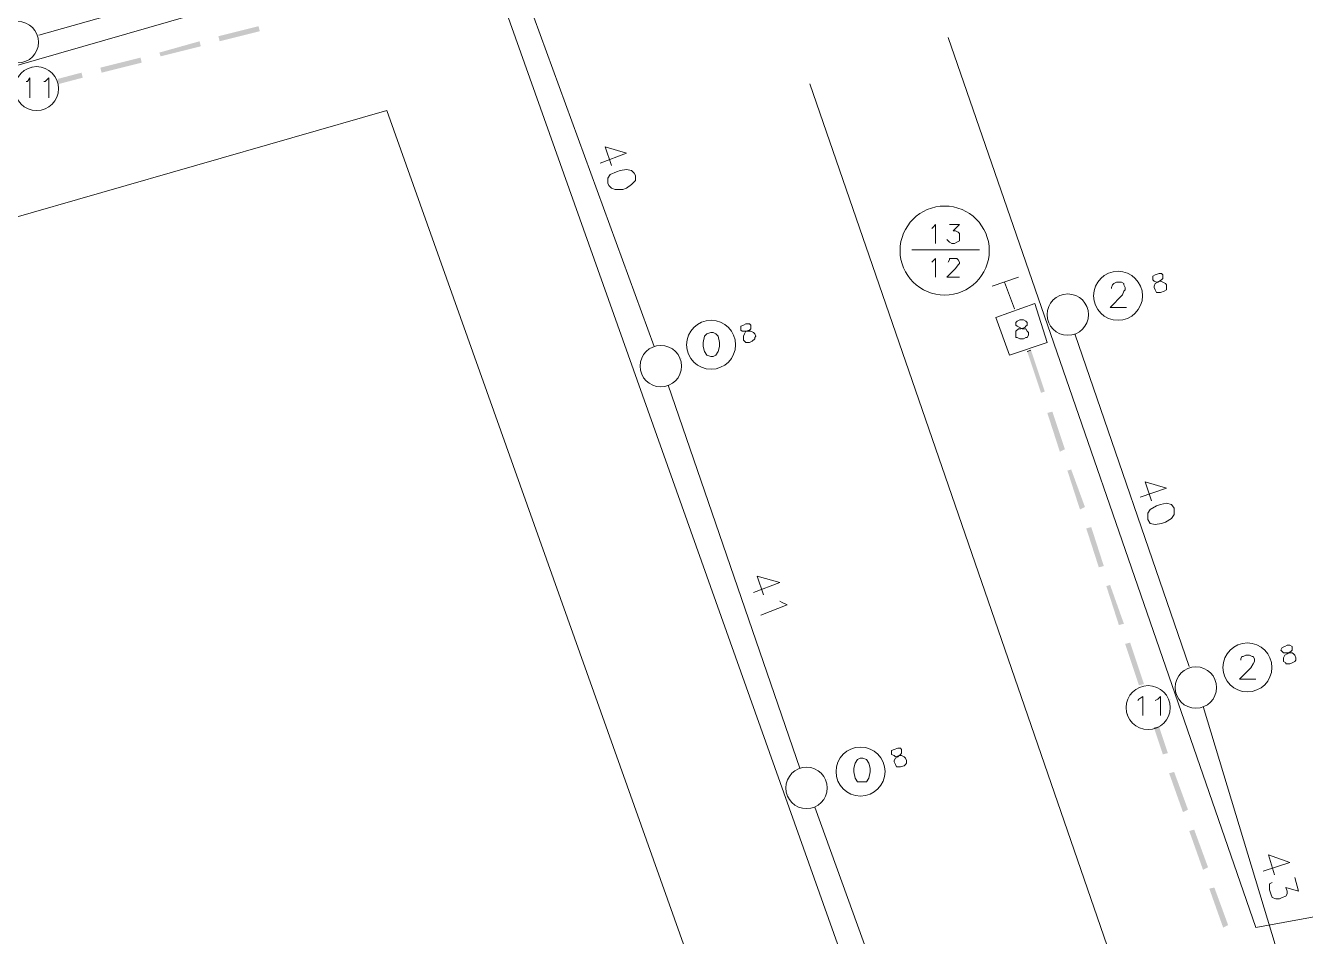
# Model space of a CAD drawing. Header units: millimetres. Extents: x -5 to 817, y 96 to 1062.
# Drawn here: x 312.2 to 396.3, y 656.6 to 716.4 of the extents above; entities that cross this region are included whole.
import ezdxf

# ---------------------------------------------------------------- set-up
doc = ezdxf.new("R2010")
doc.units = ezdxf.units.MM
for name, color, linetype, true_color in [('PDF_AERIAL', 8, 'Continuous', 0x808080), ('PDF_FEED', 11, 'Continuous', 0xff7f7f), ('PDF_HCOUNT', 8, 'Continuous', 0x808080), ('PDF_POLENUMBER', 8, 'Continuous', 0x808080), ('PDF_RDBKGRD', 8, 'Continuous', 0x808080), ('PDF_STRAND', 8, 'Continuous', 0x808080)]:
    doc.layers.add(name, color=color, linetype=linetype, true_color=true_color)

msp = doc.modelspace()

# ---------------------------------------------------------------- linework, layer by layer
at = {"layer": 'PDF_AERIAL', "lineweight": 9}
for points in [[(313.114, 715.828), (325.398, 719.291), (341.805, 723.826)], [(353.513, 695.381), (344.773, 719.291), (343.454, 722.919)], [(349.968, 707.419), (351.699, 708.078), (350.297, 708.49), (350.71, 707.254)], [(388.636, 674.357), (381.133, 696.206)], [(363.077, 667.679), (354.42, 692.825)], [(385.42, 685.488), (387.151, 686.065), (385.75, 686.477), (386.162, 685.24)], [(360.026, 679.222), (361.758, 679.881), (360.274, 680.293), (360.686, 679.057)], [(361.758, 678.644), (361.923, 678.562), (362.252, 678.397), (360.521, 677.738)], [(396.715, 648.056), (389.542, 671.719)], [(372.558, 641.626), (364.066, 665.123)], [(393.5, 660.918), (395.231, 661.495), (393.83, 661.99), (394.242, 660.671)], [(395.561, 660.506), (395.808, 659.599), (394.984, 659.846), (395.066, 659.599), (395.066, 659.434), (394.984, 659.269), (394.737, 659.187), (394.572, 659.104), (394.324, 659.104), (394.077, 659.187), (393.995, 659.434), (393.912, 659.682), (393.912, 660.011), (393.912, 660.094), (394.077, 660.176)]]:
    msp.add_lwpolyline(points, dxfattribs=at)
for points in [[(352.194, 706.759), (352.029, 706.924), (351.699, 707.006), (351.287, 706.924), (351.039, 706.841), (350.627, 706.677), (350.462, 706.429), (350.462, 706.099), (350.545, 705.935), (350.71, 705.77), (350.957, 705.687), (351.452, 705.687), (351.699, 705.77), (352.029, 706.017), (352.276, 706.264), (352.276, 706.594)], [(387.646, 684.746), (387.481, 684.993), (387.151, 685.075), (386.739, 684.993), (386.492, 684.91), (386.08, 684.663), (385.915, 684.416), (385.915, 684.168), (385.915, 684.004), (386.08, 683.756), (386.409, 683.674), (386.822, 683.756), (387.069, 683.839), (387.481, 684.086), (387.646, 684.333), (387.646, 684.581)]]:
    msp.add_lwpolyline(points, close=True, dxfattribs=at)
at = {"layer": 'PDF_FEED', "lineweight": 20}
for points in [[(312.619, 713.767), (312.619, 713.767)], [(314.433, 712.778), (314.433, 712.778)], [(313.443, 710.964), (313.443, 710.964)], [(370.415, 701.73), (374.867, 701.73)], [(377.423, 699.916), (375.691, 699.339)], [(377.175, 697.855), (376.516, 699.586)], [(377.175, 697.772), (377.175, 697.772)], [(378.907, 696.948), (378.907, 696.948)], [(376.351, 696.041), (376.351, 696.041)], [(378.082, 695.216), (378.082, 695.216)], [(385.503, 673.12), (385.503, 673.12)], [(387.399, 672.214), (387.399, 672.214)], [(384.596, 671.224), (384.596, 671.224)], [(386.492, 670.317), (386.492, 670.317)]]:
    msp.add_lwpolyline(points, dxfattribs=at)
at = {"layer": 'PDF_FEED', "color": 7, "lineweight": 9}
for points in [[(312.289, 712.778), (312.372, 712.778), (312.537, 713.025), (312.537, 711.706)], [(313.443, 712.778), (313.526, 712.778), (313.773, 713.025), (313.773, 711.706)], [(371.734, 703.131), (371.816, 703.214), (371.981, 703.379), (371.981, 702.142)], [(372.888, 703.379), (373.548, 703.379), (373.135, 702.966), (373.3, 702.966), (373.465, 702.884), (373.548, 702.802), (373.548, 702.637), (373.548, 702.554), (373.548, 702.307), (373.383, 702.224), (373.218, 702.142), (373.053, 702.142), (372.888, 702.224), (372.806, 702.307), (372.723, 702.389)], [(371.734, 700.905), (371.816, 700.988), (371.981, 701.153), (371.981, 699.916)], [(372.806, 700.905), (372.888, 701.07), (372.888, 701.153), (373.053, 701.153), (373.3, 701.153), (373.383, 701.153), (373.465, 701.07), (373.548, 700.905), (373.548, 700.823), (373.465, 700.74), (373.3, 700.493), (372.723, 699.916), (373.548, 699.916)], [(385.255, 672.131), (385.338, 672.214), (385.585, 672.378), (385.585, 671.142)], [(386.409, 672.131), (386.574, 672.214), (386.739, 672.378), (386.739, 671.142)]]:
    msp.add_lwpolyline(points, dxfattribs=at)
at = {"layer": 'PDF_FEED', "lineweight": 20}
msp.add_lwpolyline([(378.494, 698.185), (375.939, 697.278), (376.846, 694.804), (379.319, 695.629)], close=True, dxfattribs=at)
at = {"layer": 'PDF_FEED', "color": 7, "lineweight": 9}
msp.add_lwpolyline([(377.505, 697.113), (377.34, 697.03), (377.258, 696.948), (377.258, 696.783), (377.34, 696.7), (377.505, 696.618), (377.67, 696.536), (377.917, 696.536), (378, 696.371), (378.082, 696.288), (378.082, 696.123), (378, 695.958), (377.917, 695.958), (377.752, 695.876), (377.505, 695.876), (377.34, 695.958), (377.258, 695.958), (377.258, 696.123), (377.258, 696.288), (377.258, 696.371), (377.423, 696.536), (377.588, 696.536), (377.835, 696.618), (377.917, 696.7), (378, 696.783), (378, 696.948), (377.917, 697.03), (377.752, 697.113)], close=True, dxfattribs=at)
at = {"layer": 'PDF_FEED', "lineweight": 0}
for points in [[(378, 695.052), (378.247, 695.134)], [(386.327, 670.317), (386.657, 670.4)]]:
    msp.add_lwpolyline(points, dxfattribs=at)
at = {"layer": 'PDF_FEED', "lineweight": 20}
for centre, radius in [((312.969, 712.306), 1.443), ((372.581, 701.67), 2.927), ((385.938, 671.658), 1.443)]:
    msp.add_circle(centre, radius, dxfattribs=at)
at = {"layer": 'PDF_FEED', "transparency": 33554559}
for points in [[(324.904, 715.746), (324.986, 715.416), (327.542, 716.405)], [(324.986, 715.416), (327.542, 716.405), (327.624, 716.076)], [(321.029, 714.674), (321.111, 714.427), (323.667, 715.416)], [(321.111, 714.427), (323.667, 715.416), (323.749, 715.086)], [(317.154, 713.685), (317.236, 713.355), (319.792, 714.344)], [(317.236, 713.355), (319.792, 714.344), (319.874, 714.014)], [(314.35, 712.943), (314.433, 712.613), (315.917, 713.355)], [(314.433, 712.613), (315.917, 713.355), (315.999, 713.025)], [(379.154, 692.413), (378, 695.052), (378.247, 695.134)], [(378.907, 692.331), (379.154, 692.413), (378, 695.052)], [(380.473, 688.621), (379.319, 691.012), (379.649, 691.094)], [(380.143, 688.456), (380.473, 688.621), (379.319, 691.012)], [(381.792, 684.828), (380.638, 687.219), (380.885, 687.301)], [(381.463, 684.663), (381.792, 684.828), (380.638, 687.219)], [(383.029, 680.953), (381.875, 683.426), (382.205, 683.509)], [(382.699, 680.871), (383.029, 680.953), (381.875, 683.426)], [(384.348, 677.16), (383.194, 679.634), (383.441, 679.716)], [(384.018, 677.078), (384.348, 677.16), (383.194, 679.634)], [(385.667, 673.203), (384.431, 675.841), (384.761, 675.924)], [(385.338, 673.12), (385.667, 673.203), (384.431, 675.841)], [(387.234, 668.668), (386.327, 670.317), (386.657, 670.4)], [(386.904, 668.586), (387.234, 668.668), (386.327, 670.317)], [(388.553, 664.958), (387.316, 667.349), (387.646, 667.432)], [(388.223, 664.793), (388.553, 664.958), (387.316, 667.349)], [(389.872, 661.166), (388.636, 663.557), (388.965, 663.639)], [(389.542, 661.001), (389.872, 661.166), (388.636, 663.557)], [(391.191, 657.373), (389.955, 659.764), (390.284, 659.846)], [(390.862, 657.208), (391.191, 657.373), (389.955, 659.764)]]:
    msp.add_solid(points, dxfattribs=at)
at = {"layer": 'PDF_HCOUNT', "lineweight": 9}
for points in [[(383.524, 699.174), (383.524, 699.256), (383.606, 699.421), (383.689, 699.504), (383.854, 699.586), (384.183, 699.586), (384.348, 699.504), (384.348, 699.421), (384.431, 699.256), (384.431, 699.091), (384.348, 699.009), (384.266, 698.762), (383.441, 697.937), (384.513, 697.937)], [(392.016, 674.769), (392.016, 674.852), (392.098, 675.017), (392.181, 675.017), (392.346, 675.099), (392.593, 675.099), (392.758, 675.017), (392.84, 675.017), (392.923, 674.852), (392.923, 674.687), (392.84, 674.522), (392.675, 674.275), (391.933, 673.533), (393.005, 673.533)]]:
    msp.add_lwpolyline(points, dxfattribs=at)
for points in [[(357.223, 696.288), (356.976, 696.206), (356.811, 696.041), (356.728, 695.629), (356.728, 695.381), (356.811, 695.052), (356.976, 694.804), (357.223, 694.722), (357.388, 694.722), (357.553, 694.804), (357.718, 695.052), (357.8, 695.381), (357.8, 695.629), (357.718, 696.041), (357.553, 696.206), (357.388, 696.288)], [(367.034, 668.339), (366.869, 668.256), (366.705, 668.009), (366.622, 667.679), (366.622, 667.432), (366.705, 667.019), (366.869, 666.772), (367.034, 666.772), (367.199, 666.772), (367.447, 666.772), (367.611, 667.019), (367.694, 667.432), (367.694, 667.679), (367.611, 668.009), (367.447, 668.256), (367.199, 668.339)]]:
    msp.add_lwpolyline(points, close=True, dxfattribs=at)
for centre in [(383.96, 698.702), (357.246, 695.486), (392.452, 674.296), (367.057, 667.453)]:
    msp.add_circle(centre, 1.608, dxfattribs=at)
at = {"layer": 'PDF_POLENUMBER', "lineweight": 9}
for points in [[(386.409, 700.081), (386.245, 699.998), (386.245, 699.833), (386.245, 699.751), (386.327, 699.669), (386.492, 699.586), (386.739, 699.669), (386.904, 699.586), (387.069, 699.504), (387.151, 699.421), (387.151, 699.256), (387.151, 699.174), (387.151, 699.091), (386.987, 699.009), (386.739, 698.927), (386.574, 698.927), (386.492, 698.927), (386.409, 699.091), (386.327, 699.256), (386.327, 699.339), (386.409, 699.504), (386.574, 699.586), (386.822, 699.751), (386.904, 699.833), (386.904, 699.916), (386.904, 700.081), (386.822, 700.163), (386.657, 700.163)], [(359.367, 696.783), (359.202, 696.7), (359.202, 696.536), (359.202, 696.453), (359.284, 696.371), (359.449, 696.371), (359.696, 696.371), (359.861, 696.371), (360.026, 696.288), (360.109, 696.206), (360.191, 696.041), (360.109, 695.958), (360.109, 695.876), (359.944, 695.711), (359.779, 695.629), (359.532, 695.629), (359.449, 695.711), (359.367, 695.794), (359.367, 695.958), (359.367, 696.041), (359.449, 696.206), (359.532, 696.371), (359.779, 696.453), (359.861, 696.536), (359.861, 696.7), (359.861, 696.783), (359.779, 696.865), (359.532, 696.865)], [(394.902, 675.676), (394.737, 675.594), (394.654, 675.429), (394.737, 675.347), (394.819, 675.264), (394.902, 675.264), (395.149, 675.264), (395.396, 675.264), (395.479, 675.182), (395.561, 675.099), (395.644, 674.934), (395.644, 674.769), (395.561, 674.687), (395.396, 674.605), (395.231, 674.522), (394.984, 674.522), (394.984, 674.605), (394.819, 674.687), (394.819, 674.852), (394.819, 674.934), (394.902, 675.099), (395.066, 675.182), (395.314, 675.347), (395.396, 675.429), (395.396, 675.511), (395.396, 675.676), (395.231, 675.759), (395.066, 675.759)], [(369.26, 668.916), (369.095, 668.833), (369.095, 668.668), (369.095, 668.586), (369.26, 668.503), (369.343, 668.421), (369.59, 668.503), (369.755, 668.503), (369.92, 668.421), (370.002, 668.339), (370.085, 668.174), (370.085, 668.009), (370.002, 667.926), (369.92, 667.844), (369.673, 667.761), (369.508, 667.761), (369.425, 667.761), (369.343, 667.926), (369.26, 668.091), (369.26, 668.174), (369.343, 668.339), (369.508, 668.421), (369.673, 668.586), (369.755, 668.668), (369.755, 668.833), (369.755, 668.916), (369.673, 668.998), (369.508, 668.998)]]:
    msp.add_lwpolyline(points, close=True, dxfattribs=at)
at = {"layer": 'PDF_RDBKGRD', "lineweight": 0}
for points in [[(363.736, 712.613), (383.689, 654.735), (367.529, 650.53), (343.125, 719.291), (333.313, 746.993), (319.874, 784.672), (333.643, 788.464)], [(524.921, 693.403), (528.302, 684.663), (493.838, 675.676), (393.005, 657.208), (372.806, 715.663)], [(236.438, 678.315), (240.725, 674.522), (258.863, 658.692), (270.488, 650.2), (278.403, 647.479), (290.688, 644.511), (295.965, 643.439), (300.664, 642.78), (306.188, 643.192), (315.999, 643.769), (324.491, 644.841), (354.997, 647.15), (358.295, 648.056), (335.952, 710.881), (248.64, 685.735), (245.259, 684.498), (241.302, 682.519), (236.438, 678.232)]]:
    msp.add_lwpolyline(points, dxfattribs=at)
msp.add_lwpolyline([(330.593, 719.291), (332.819, 719.868), (327.789, 733.802), (276.012, 719.291), (228.605, 705.935), (223.081, 704.698), (219.618, 703.131), (217.145, 701.4), (214.671, 698.679), (214.259, 697.855), (229.265, 684.663), (230.007, 685.323), (235.943, 690.517), (241.384, 693.238), (245.589, 694.804)], close=True, dxfattribs=at)
at = {"layer": 'PDF_STRAND', "lineweight": 9}
for points in [[(313.114, 715.828), (313.114, 715.828)], [(313.114, 715.828), (313.114, 715.828)], [(380.308, 698.762), (380.308, 698.762)], [(380.308, 698.762), (380.308, 698.762)], [(382.04, 697.937), (382.04, 697.937)], [(382.04, 697.937), (382.04, 697.937)], [(382.04, 697.937), (382.04, 697.937)], [(379.401, 697.03), (379.401, 697.03)], [(379.401, 697.03), (379.401, 697.03)], [(381.133, 696.206), (381.133, 696.206)], [(381.133, 696.206), (381.133, 696.206)], [(381.133, 696.206), (381.133, 696.206)], [(353.513, 695.381), (353.513, 695.381)], [(353.513, 695.381), (353.513, 695.381)], [(355.327, 694.557), (355.327, 694.557)], [(355.327, 694.557), (355.327, 694.557)], [(355.327, 694.557), (355.327, 694.557)], [(352.688, 693.65), (352.688, 693.65)], [(352.688, 693.65), (352.688, 693.65)], [(354.42, 692.825), (354.42, 692.825)], [(354.42, 692.825), (354.42, 692.825)], [(354.42, 692.825), (354.42, 692.825)], [(388.636, 674.357), (388.636, 674.357)], [(388.636, 674.357), (388.636, 674.357)], [(390.449, 673.533), (390.449, 673.533)], [(390.449, 673.533), (390.449, 673.533)], [(390.449, 673.533), (390.449, 673.533)], [(387.811, 672.626), (387.811, 672.626)], [(387.811, 672.626), (387.811, 672.626)], [(389.542, 671.719), (389.542, 671.719)], [(389.542, 671.719), (389.542, 671.719)], [(389.542, 671.719), (389.542, 671.719)], [(363.077, 667.679), (363.077, 667.679)], [(363.077, 667.679), (363.077, 667.679)], [(364.891, 666.937), (364.891, 666.937)], [(364.891, 666.937), (364.891, 666.937)], [(364.891, 666.937), (364.891, 666.937)], [(362.335, 665.948), (362.335, 665.948)], [(362.335, 665.948), (362.335, 665.948)], [(364.066, 665.123), (364.066, 665.123)], [(364.066, 665.123), (364.066, 665.123)], [(364.066, 665.123), (364.066, 665.123)]]:
    msp.add_lwpolyline(points, dxfattribs=at)
for centre in [(311.733, 715.357), (380.662, 697.465), (353.948, 694.085), (389.072, 672.977), (363.512, 666.381)]:
    msp.add_circle(centre, 1.36, dxfattribs=at)

doc.saveas('drawing.dxf')
